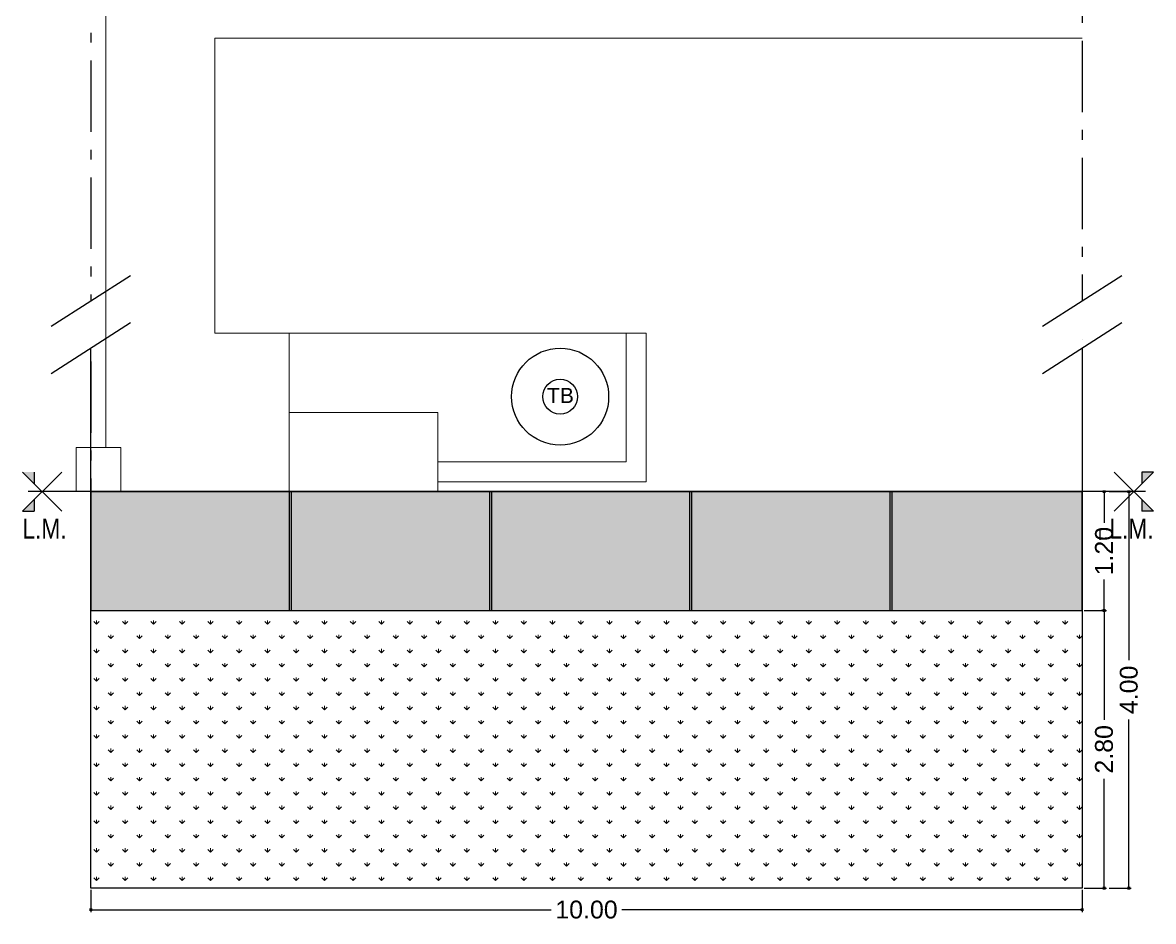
# Model space of a CAD drawing. Header units: millimetres. Extents: x 157 to 449, y 13 to 189.
# Drawn here: x 280.71 to 292.12, y 131.64 to 140.7 of the extents above; entities that cross this region are included whole.
import ezdxf

# ---------------------------------------------------------------- set-up
doc = ezdxf.new("R2010")
doc.units = ezdxf.units.MM
doc.header["$LTSCALE"] = 0.1
doc.header["$MEASUREMENT"] = 0
doc.header["$PDMODE"] = 3
doc.header["$PDSIZE"] = 0.1
doc.linetypes.add('ACAD_ISO04W100', pattern=[30, 24, -3, 0, -3])
doc.linetypes.add('ACAD_ISO10W100', pattern=[18, 12, -3, 0, -3])
doc.layers.get('DEFPOINTS').update_dxf_attribs({"color": 1})
for name, color, linetype in [('11.Ejes', 1, 'ACAD_ISO04W100'), ('9.Mobiliario', 252, 'Continuous'), ('EJES', 6, 'Continuous'), ('Muros', 7, 'Continuous'), ('Textos', 2, 'Continuous')]:
    doc.layers.add(name, color=color, linetype=linetype)
doc.layers.add('17.Sombras', color=8, linetype='Continuous', lineweight=5)
doc.layers.add('MURO BAJO', color=4, linetype='Continuous', lineweight=13)
doc.styles.add('ARIAL', font='arial.ttf', dxfattribs={"height": 0.18})
doc.styles.add('Diego', font='arial.ttf')
doc.dimstyles.new('MARQ 100', dxfattribs={"dimscale": 0.1, "dimtxt": 1.75, "dimasz": 0.3, "dimexe": 0.25, "dimexo": 1.5, "dimtad": 0, "dimzin": 1, "dimdsep": 46, "dimtxsty": 'ARIAL', "dimblk": 'BOXFILLED', "dimcen": 2.5, "dimclrd": 8, "dimclre": 8, "dimclrt": 4, "dimazin": 0, "dimtfac": 1, "dimtmove": 2, "dimatfit": 3, "dimldrblk": 'DOTSMALL', "dimfxl": 2, "dimfxlon": 1, "dimlwd": -1, "dimarcsym": 0})

# ---------------------------------------------------------------- blocks, each defined once
blk = doc.blocks.new('_BoxFilled')
at = {"color": 0, "linetype": 'ByBlock', "lineweight": -2}
blk.add_line((-0.5, 0), (-1, 0), dxfattribs=at)
at = {"color": 0, "linetype": 'ByBlock'}
blk.add_solid([(-0.5, 0.5), (0.5, 0.5), (-0.5, -0.5), (0.5, -0.5)], dxfattribs=at)
blk = doc.blocks.new('*D81')
at = {"color": 8, "lineweight": -2, "transparency": 16777216}
for p, q in [((291.673, 135.972), (291.898, 135.972)), ((291.673, 131.972), (291.898, 131.972))]:
    blk.add_line(p, q, dxfattribs=at)
at = {"color": 8, "transparency": 16777216}
for p, q in [((291.873, 135.942), (291.873, 134.271)), ((291.873, 132.002), (291.873, 133.672))]:
    blk.add_line(p, q, dxfattribs=at)
at = {"layer": 'DEFPOINTS', "color": 0, "transparency": 16777216}
for p in [(291.507, 135.972), (291.507, 131.972), (291.873, 131.972)]:
    blk.add_point(p, dxfattribs=at)
at = {"color": 8, "transparency": 16777216, "xscale": 0.03, "yscale": 0.03, "zscale": 0.03}
for p, rotation in [((291.873, 135.972), 90), ((291.873, 131.972), 270)]:
    blk.add_blockref('_BoxFilled', p, dxfattribs=dict(at, rotation=rotation))
at = {"color": 4, "transparency": 16777216, "insert": (291.873, 133.972), "char_height": 0.18, "attachment_point": 5, "rotation": 90, "style": 'ARIAL'}
blk.add_mtext('4.00', dxfattribs=at)
blk = doc.blocks.new('_DotSmall')
at = {"color": 0, "linetype": 'ByBlock', "const_width": 0.5}
blk.add_lwpolyline([(-0.0625, 0, 1), (0.0625, 0, 1)], format="xyb", close=True, dxfattribs=at)
blk = doc.blocks.new('*D82')
at = {"color": 8, "lineweight": -2, "transparency": 16777216}
for p, q in [((291.623, 135.972), (291.598, 135.972)), ((291.623, 134.772), (291.598, 134.772))]:
    blk.add_line(p, q, dxfattribs=at)
at = {"color": 8, "transparency": 16777216}
for p, q in [((291.623, 135.942), (291.623, 135.659)), ((291.623, 134.802), (291.623, 135.084))]:
    blk.add_line(p, q, dxfattribs=at)
at = {"layer": 'DEFPOINTS', "color": 0, "transparency": 16777216}
for p in [(291.672, 135.972), (291.623, 134.772), (291.672, 134.772)]:
    blk.add_point(p, dxfattribs=at)
at = {"color": 8, "transparency": 16777216, "xscale": 0.03, "yscale": 0.03, "zscale": 0.03}
for p, rotation in [((291.623, 135.972), 90), ((291.623, 134.772), 270)]:
    blk.add_blockref('_BoxFilled', p, dxfattribs=dict(at, rotation=rotation))
at = {"color": 4, "transparency": 16777216, "insert": (291.623, 135.372), "char_height": 0.18, "attachment_point": 5, "rotation": 90, "style": 'ARIAL'}
blk.add_mtext('1.20', dxfattribs=at)
blk = doc.blocks.new('*D83')
at = {"color": 8, "lineweight": -2, "transparency": 16777216}
for p, q in [((291.423, 134.772), (291.648, 134.772)), ((291.423, 131.972), (291.648, 131.972))]:
    blk.add_line(p, q, dxfattribs=at)
at = {"color": 8, "transparency": 16777216}
for p, q in [((291.623, 134.742), (291.623, 133.669)), ((291.623, 132.002), (291.623, 133.074))]:
    blk.add_line(p, q, dxfattribs=at)
at = {"layer": 'DEFPOINTS', "color": 0, "transparency": 16777216}
for p in [(290.948, 134.772), (290.948, 131.972), (291.623, 131.972)]:
    blk.add_point(p, dxfattribs=at)
at = {"color": 8, "transparency": 16777216, "xscale": 0.03, "yscale": 0.03, "zscale": 0.03}
for p, rotation in [((291.623, 134.772), 90), ((291.623, 131.972), 270)]:
    blk.add_blockref('_BoxFilled', p, dxfattribs=dict(at, rotation=rotation))
at = {"color": 4, "transparency": 16777216, "insert": (291.623, 133.372), "char_height": 0.18, "attachment_point": 5, "rotation": 90, "style": 'ARIAL'}
blk.add_mtext('2.80', dxfattribs=at)
blk = doc.blocks.new('*D84')
at = {"color": 8, "lineweight": -2, "transparency": 16777216}
for p, q in [((281.402, 131.954), (281.402, 131.729)), ((291.402, 131.954), (291.402, 131.729))]:
    blk.add_line(p, q, dxfattribs=at)
at = {"color": 8, "transparency": 16777216}
for p, q in [((281.432, 131.754), (286.045, 131.754)), ((291.372, 131.754), (286.76, 131.754))]:
    blk.add_line(p, q, dxfattribs=at)
at = {"layer": 'DEFPOINTS', "color": 0, "transparency": 16777216}
for p in [(281.402, 132.326), (291.402, 132.326), (291.402, 131.754)]:
    blk.add_point(p, dxfattribs=at)
at = {"color": 8, "transparency": 16777216, "xscale": 0.03, "yscale": 0.03, "zscale": 0.03, "rotation": 180}
blk.add_blockref('_BoxFilled', (281.402, 131.754), dxfattribs=at)
at = {"color": 8, "transparency": 16777216, "xscale": 0.03, "yscale": 0.03, "zscale": 0.03}
blk.add_blockref('_BoxFilled', (291.402, 131.754), dxfattribs=at)
at = {"color": 4, "transparency": 16777216, "insert": (286.402, 131.754), "char_height": 0.18, "attachment_point": 5, "style": 'ARIAL'}
blk.add_mtext('10.00', dxfattribs=at)

msp = doc.modelspace()

# ---------------------------------------------------------------- hatches: boundary and pattern name
at = {"layer": '11.Ejes'}
h = msp.add_hatch(color=256, dxfattribs=at)
h.dxf.hatch_style = 1
h.paths.add_polyline_path([(280.8299, 136.1698), (280.7135, 136.1698), (280.8299, 136.0535)])
h.paths.add_polyline_path([(280.8299, 135.7739), (280.8299, 135.8902), (280.7135, 135.7739)])
h = msp.add_hatch(color=256, dxfattribs=at)
h.dxf.hatch_style = 1
h.paths.add_polyline_path([(292.0042, 136.0535), (292.1206, 136.1698), (292.0042, 136.1698)])
h.paths.add_polyline_path([(292.1206, 135.7739), (292.0042, 135.8902), (292.0042, 135.7739)])
at = {"layer": '17.Sombras'}
h = msp.add_hatch(dxfattribs=at)
h.set_pattern_fill('AR-SAND', color=256, scale=0.005)
h.set_pattern_definition([(37.5, (-1920.06777, -1538.13645), (-0.008000156, 0.244706619), [0, -0.19304, 0, -0.2159, 0, -0.206375]), (7.5, (-1920.06777, -1538.13645), (0.22476164, 0.35841255), [0, -0.10414, 0, -0.17399, 0, -0.066675]), (327.5, (-1920.22398, -1538.13645), (0.395496185, 0.000718592), [0, -0.0635, 0, -0.2286, 0, -0.29845]), (317.5, (-1920.22398, -1538.13645), (0.381778226, 0.11146466), [0, -0.03175, 0, -0.14986, 0, -0.17145])])
h.paths.add_polyline_path([(291.4022, 134.7719), (291.4022, 135.9719), (281.4022, 135.9719), (281.4022, 134.7719)])
h = msp.add_hatch(dxfattribs=at)
h.set_pattern_fill('GRASS', color=256, scale=0.008)
h.set_pattern_definition([(90, (-1920.06777, -1538.13645), (-0.143684098, 0.143684098), [0.0381, -0.249268196]), (45, (-1920.06777, -1538.13645), (-0.143684098, 0.143684098), [0.0381, -0.1651]), (135, (-1920.06777, -1538.13645), (-0.143684098, -0.143684098), [0.0381, -0.1651])])
h.paths.add_polyline_path([(281.4022, 134.7719), (281.4022, 131.9719), (291.4022, 131.9719), (291.4022, 134.7719)])

# ---------------------------------------------------------------- linework, layer by layer
msp.add_line((291.4022, 137.5114), (291.4022, 137.5114))
at = {"layer": '11.Ejes'}
for p, q in [((281.4022, 135.3469), (281.4022, 137.4114)), ((280.7135, 135.7739), (281.1095, 136.1698)), ((280.7135, 135.7739), (281.1095, 136.1698)), ((280.7135, 136.1698), (281.1095, 135.7739)), ((280.8299, 136.1698), (280.8299, 136.0535)), ((292.1206, 135.7739), (291.7246, 136.1698)), ((292.1206, 135.7739), (291.7246, 136.1698)), ((292.1206, 136.1698), (291.7246, 135.7739)), ((292.0042, 136.1698), (292.0042, 136.0535)), ((292.1206, 136.1698), (292.0042, 136.1698)), ((280.8299, 135.8902), (280.8299, 135.7739)), ((292.0042, 135.8902), (292.0042, 135.7739)), ((280.7135, 135.7739), (280.8299, 135.7739)), ((292.1206, 135.7739), (292.0042, 135.7739)), ((291.5851, 135.4844), (291.5851, 135.6007))]:
    msp.add_line(p, q, dxfattribs=at)
at = {"layer": '11.Ejes', "ltscale": 12}
for p, q in [((291.4022, 137.4189), (291.4022, 135.3469)), ((292.0399, 135.9719), (280.7682, 135.9719))]:
    msp.add_line(p, q, dxfattribs=at)
at = {"layer": '11.Ejes'}
for points in [[(281.8022, 138.1507), (281.0022, 137.6376)], [(291.8022, 138.1507), (291.0022, 137.6376)], [(281.8022, 137.6755), (281.0022, 137.1624)], [(291.8022, 137.6755), (291.0022, 137.1624)]]:
    msp.add_lwpolyline(points, dxfattribs=at)
at = {"layer": '17.Sombras', "color": 8, "true_color": 0x7d7d7d}
for p, q in [((281.5528, 142.698), (281.5528, 136.4172)), ((282.6528, 140.5469), (291.4022, 140.5479)), ((282.6528, 140.5469), (282.6528, 137.5719)), ((282.6528, 137.5719), (286.8028, 137.5719)), ((283.4028, 136.7719), (283.4028, 137.5719))]:
    msp.add_line(p, q, dxfattribs=at)
at = {"layer": '9.Mobiliario'}
for p, q in [((283.4022, 135.9719), (283.4022, 134.7719)), ((283.4222, 135.9719), (283.4222, 134.7719)), ((285.4222, 135.9719), (285.4222, 134.7719)), ((285.4422, 135.9719), (285.4422, 134.7719)), ((287.4422, 135.9719), (287.4422, 134.7719)), ((287.4622, 135.9719), (287.4622, 134.7719)), ((289.4622, 135.9719), (289.4622, 134.7719)), ((289.4822, 135.9719), (289.4822, 134.7719))]:
    msp.add_line(p, q, dxfattribs=at)
for points in [[(281.4022, 135.9719), (291.4022, 135.9719), (291.4022, 131.9719), (281.4022, 131.9719)], [(281.4022, 134.7719), (291.4022, 134.7719), (291.4022, 135.9719), (281.4022, 135.9719)]]:
    msp.add_lwpolyline(points, close=True, dxfattribs=at)
at = {"layer": 'EJES', "linetype": 'ACAD_ISO10W100', "ltscale": 0.6}
for p, q in [((281.4022, 137.286), (281.4022, 135.9719)), ((291.4022, 137.286), (291.4022, 135.8164))]:
    msp.add_line(p, q, dxfattribs=at)
for points in [[(291.4022, 151.1419), (291.4022, 137.8941)], [(281.4022, 150.9428), (281.4022, 137.8941)]]:
    msp.add_lwpolyline(points, dxfattribs=at)
at = {"layer": 'MURO BAJO'}
for p, q in [((286.8028, 137.5719), (286.8028, 136.2719)), ((286.8028, 137.5719), (287.0028, 137.5719)), ((287.0028, 137.5719), (287.0028, 136.0719)), ((283.4028, 135.9719), (283.4028, 136.7719)), ((283.4028, 136.7719), (283.6028, 136.7719)), ((283.6028, 136.7719), (284.7028, 136.7719)), ((284.9028, 136.7719), (284.7028, 136.7719)), ((284.9028, 136.0719), (284.9028, 136.7719)), ((283.4028, 135.9719), (283.4028, 136.2719)), ((286.8028, 136.2719), (284.9028, 136.2719)), ((284.9028, 135.9719), (284.9028, 136.0719)), ((287.0028, 136.0719), (284.9028, 136.0719)), ((284.9028, 135.9719), (283.4028, 135.9719))]:
    msp.add_line(p, q, dxfattribs=at)
msp.add_lwpolyline([(281.2522, 135.9719), (281.7028, 135.9719), (281.7028, 136.4172), (281.2522, 136.4172)], close=True, dxfattribs=at)
at = {"layer": 'Muros', "color": 3}
msp.add_circle((286.1362, 136.9306), 0.4892, dxfattribs=at)
at = {"layer": 'Muros', "color": 1}
msp.add_circle((286.1362, 136.9306), 0.1755, dxfattribs=at)

# ---------------------------------------------------------------- texts
at = {"layer": '11.Ejes', "lineweight": 40, "char_height": 0.2, "width": 1.294531, "attachment_point": 8}
for insert in [(280.9344, 135.4984), (291.8997, 135.4984)]:
    msp.add_mtext('{\\fArial Narrow|b0|i0|c0|p34;L.M.}', dxfattribs=dict(at, insert=insert))
at = {"layer": 'Textos', "color": 2, "ltscale": 0.01, "insert": (286.0036, 136.8663), "char_height": 0.1521, "width": 0.46025, "attachment_point": 7, "style": 'Diego'}
msp.add_mtext('TB', dxfattribs=at)

# ---------------------------------------------------------------- dimensions: what is measured, and where the dimension line sits
for base, p1, p2, picture, middle in [((291.623, 134.7719), (291.6721, 135.9719), (291.6721, 134.7719), '*D82', (291.623, 135.3719)), ((291.8733, 131.9719), (291.5069, 135.9719), (291.5069, 131.9719), '*D81', (291.8733, 133.9719)), ((291.623, 131.9719), (290.948, 134.7719), (290.948, 131.9719), '*D83', (291.623, 133.3719))]:
    dim = msp.add_linear_dim(base=base, p1=p1, p2=p2, angle=90, dimstyle='MARQ 100', override={"dimtxt": 1.1})
    dim.commit()
    dim.dimension.update_dxf_attribs({"geometry": picture, "text_midpoint": middle})
dim = msp.add_linear_dim(base=(291.4022, 131.7539), p1=(281.4022, 132.3264), p2=(291.4022, 132.3264), dimstyle='MARQ 100', override={"dimtxt": 1.1})
dim.commit()
dim.dimension.update_dxf_attribs({"geometry": '*D84', "text_midpoint": (286.4022, 131.7539)})

doc.saveas('drawing.dxf')
